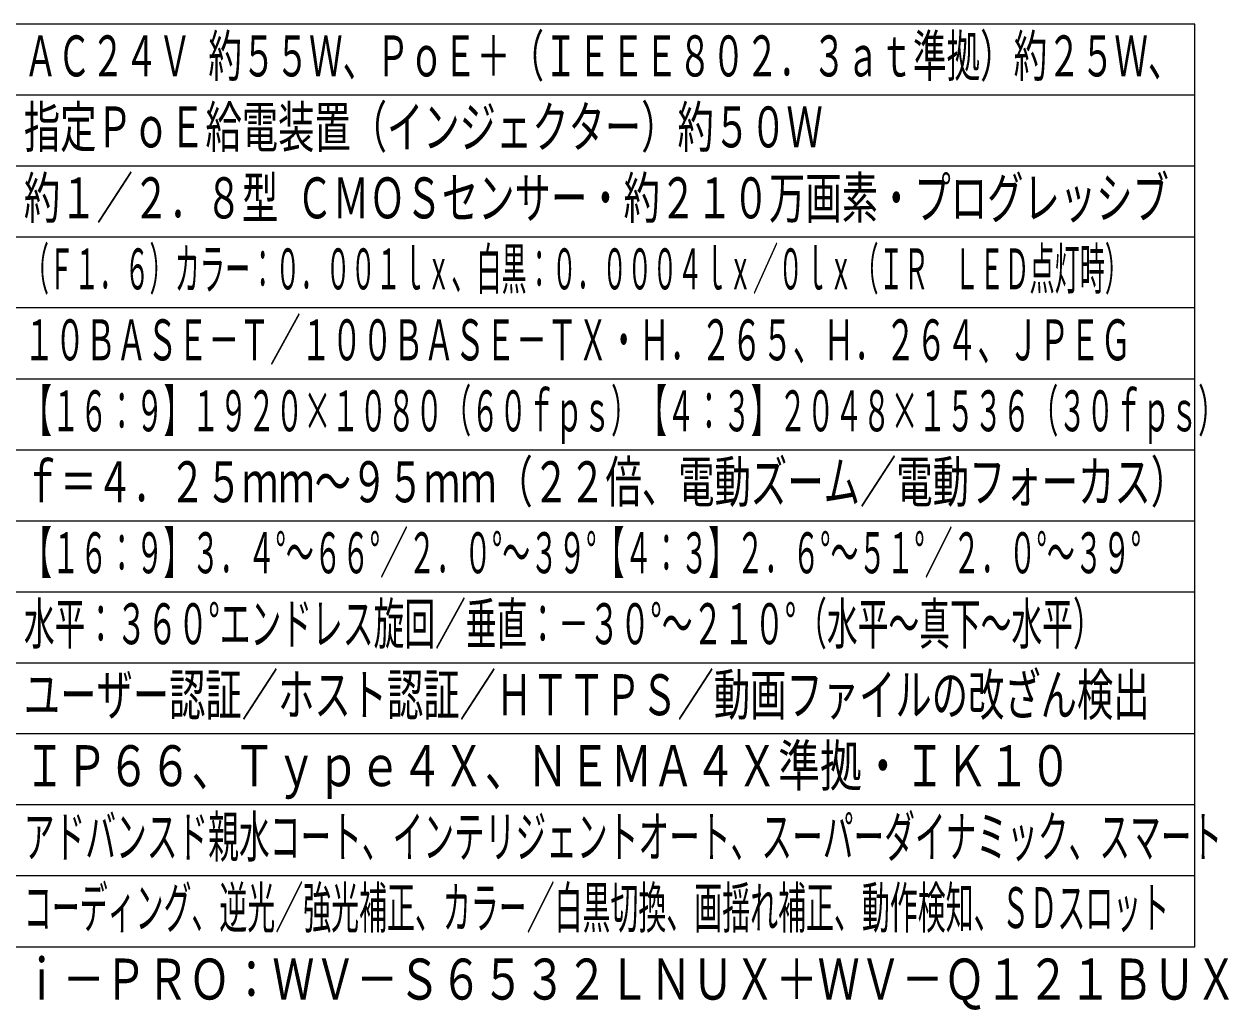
# Model space of a CAD drawing. Units: millimetres on the paper. Extents: x -63 to 65, y -59 to 59.
# Drawn here: x -20.3 to 64.6, y -59 to 10.4 of the extents above; entities that cross this region are included whole.
import ezdxf
from ezdxf.enums import TextEntityAlignment as Align

# ---------------------------------------------------------------- set-up
doc = ezdxf.new("R2010")
doc.units = ezdxf.units.MM
doc.layers.add('0-0_MOJI1', color=7, linetype='Continuous', lineweight=9)
doc.layers.add('0-5_WAKU', color=4, linetype='Continuous', lineweight=9)
doc.layers.add('0-1_相当品', color=4, linetype='Continuous')
doc.styles.add('ＭＳ ゴシック', font='')
doc.styles.get('ＭＳ ゴシック').set_extended_font_data('MS Gothic')

msp = doc.modelspace()

# ---------------------------------------------------------------- linework, layer by layer
at = {"layer": '0-5_WAKU', "color": 3}
for p, q in [((62.221, 10.443), (-62.779, 10.443)), ((62.221, -54.557), (62.221, 10.443)), ((-62.779, -54.557), (62.221, -54.557))]:
    msp.add_line(p, q, dxfattribs=at)
at = {"layer": '0-5_WAKU'}
for p, q in [((62.221, 5.443), (-62.779, 5.443)), ((62.221, 0.443), (-62.779, 0.443)), ((62.221, -4.557), (-62.779, -4.557)), ((62.221, -9.557), (-62.779, -9.557)), ((-62.779, -14.557), (62.221, -14.557)), ((-62.779, -19.557), (62.221, -19.557)), ((-62.779, -24.557), (62.221, -24.557)), ((-62.779, -29.557), (62.221, -29.557)), ((-62.779, -34.557), (62.221, -34.557)), ((62.221, -39.557), (-62.779, -39.557)), ((62.221, -44.557), (-62.779, -44.557)), ((62.221, -49.557), (-62.779, -49.557))]:
    msp.add_line(p, q, dxfattribs=at)

# ---------------------------------------------------------------- texts
at = {"layer": '0-0_MOJI1', "style": 'ＭＳ ゴシック'}
for s, height, width, p in [('ＡＣ２４Ｖ 約５５Ｗ、ＰｏＥ＋（ＩＥＥＥ８０２．３ａｔ準拠）約２５Ｗ、', 2.889, 0.6, (-20.279, 5.888)), ('指定ＰｏＥ給電装置（インジェクター）約５０Ｗ', 2.886, 0.65, (-20.279, 0.888)), ('約１／２．８型 ＣＭＯＳセンサー・約２１０万画素・プログレッシブ', 2.889, 0.65, (-20.279, -4.112)), ('（Ｆ１．６）カラー：０．００１ｌｘ、白黒：０．０００４ｌｘ／０ｌｘ（ＩＲ\u3000ＬＥＤ点灯時）', 2.886, 0.45, (-20.279, -9.112)), ('１０ＢＡＳＥ－Ｔ／１００ＢＡＳＥ－ＴＸ・Ｈ．２６５、Ｈ．２６４、ＪＰＥＧ', 2.889, 0.55, (-20.279, -14.112)), ('【１６：９】１９２０×１０８０（６０ｆｐｓ）【４：３】２０４８×１５３６（３０ｆｐｓ）', 2.889, 0.5, (-20.279, -19.112)), ('ｆ＝４．２５ｍｍ～９５ｍｍ（２２倍、電動ズーム／電動フォーカス）', 2.889, 0.65, (-20.279, -24.112)), ('【１６：９】３．４°～６６°／２．０°～３９°【４：３】２．６°～５１°／２．０°～３９°', 2.889, 0.5, (-20.279, -29.112)), ('水平：３６０°エンドレス旋回／垂直：－３０°～２１０°（水平～真下～水平）', 2.889, 0.55, (-20.279, -34.112)), ('ユーザー認証／ホスト認証／ＨＴＴＰＳ／動画ファイルの改ざん検出', 2.886, 0.65, (-20.279, -39.112)), ('ＩＰ６６、Ｔｙｐｅ４Ｘ、ＮＥＭＡ４Ｘ準拠・ＩＫ１０', 2.886, 0.75, (-20.279, -44.112)), ('アドバンスド親水コート、インテリジェントオート、スーパーダイナミック、スマート', 2.886, 0.55, (-20.279, -49.112)), ('コーディング、逆光／強光補正、カラー／白黒切換、画揺れ補正、動作検知、ＳＤスロット', 2.886, 0.5, (-20.279, -54.112))]:
    msp.add_text(s, height=height, dxfattribs=dict(at, width=width)).set_placement(p, align=Align.BOTTOM_LEFT)
at = {"layer": '0-1_相当品', "style": 'ＭＳ ゴシック', "width": 0.75}
msp.add_text('ｉ－ＰＲＯ：ＷＶ－Ｓ６５３２ＬＮＵＸ＋ＷＶ－Ｑ１２１ＢＵＸ', height=2.889, dxfattribs=at).set_placement((-20.499, -59.148), align=Align.BOTTOM_LEFT)

doc.saveas('drawing.dxf')
